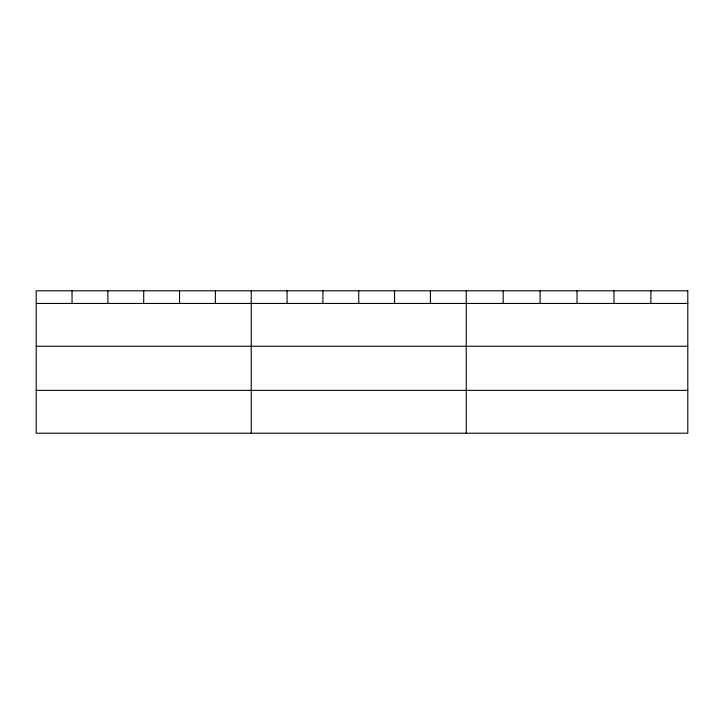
<?xml version="1.0" encoding="UTF-8"?>
<svg xmlns="http://www.w3.org/2000/svg" width="724" height="724" viewBox="0 0 724 724"><rect width="100%" height="100%" fill="white"/><g stroke="black" fill="none" stroke-linecap="round" stroke-linejoin="round"><path stroke-width="1.09" d="M36.2 303.447L687.8 303.447M36.2 346.262L687.8 346.262M36.2 390.381L687.8 390.381M650.876 290.795L650.876 303.447M613.952 290.795L613.952 303.447M577.028 290.795L577.028 303.447M540.104 290.795L540.104 303.447M503.18 290.795L503.18 303.447M466.256 290.795L466.256 433.205M430.418 290.795L430.418 303.447M394.58 290.795L394.58 303.447M358.742 290.795L358.742 303.447M322.904 290.795L322.904 303.447M287.066 290.795L287.066 303.447M251.228 290.795L251.228 433.205M215.39 290.795L215.39 303.447M179.552 290.795L179.552 303.447M143.714 290.795L143.714 303.447M107.876 290.795L107.876 303.447M72.038 290.795L72.038 303.447M687.8 290.795L36.2 290.795L36.2 433.205L687.8 433.205L687.8 290.795"/></g></svg>
